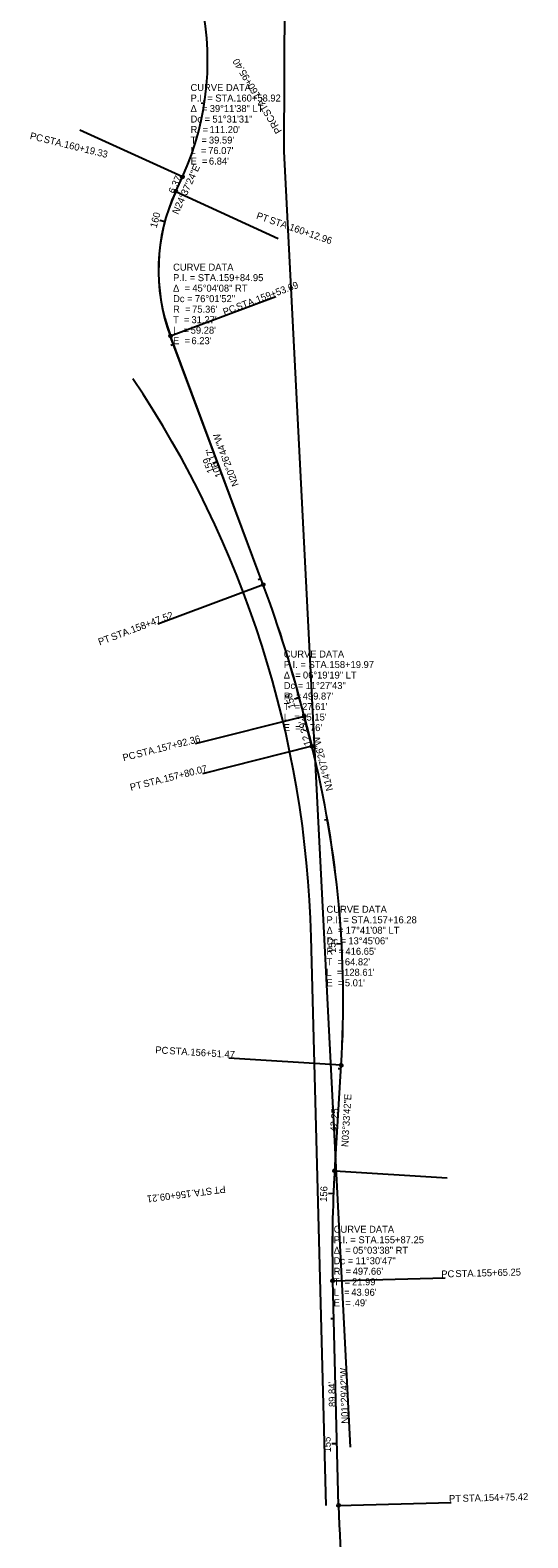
# Model space of a CAD drawing. Extents: x 152583 to 152802, y 326515 to 331516.
# Drawn here: x 152583 to 152782, y 330368 to 330971 of the extents above; entities that cross this region are included whole.
import ezdxf

# ---------------------------------------------------------------- set-up
doc = ezdxf.new("R2010")
doc.units = 0
for name, color, linetype in [('Default', 7, 'Continuous'), ('GE_P_Alignment_100_Bearings', 7, 'Continuous'), ('GE_P_Alignment_100_Cardinal_Points', 7, 'Continuous'), ('GE_P_Alignment_100_Curve_Data', 7, 'Continuous'), ('GE_P_Alignment_100_Distances', 7, 'Continuous'), ('GE_P_Alignment_100_Stations', 7, 'Continuous'), ('GE_P_Alignment_500_Cardinal_Points', 7, 'Continuous'), ('SC_Scratch10', 7, 'Continuous'), ('SC_Scratch15', 7, 'Continuous')]:
    doc.layers.add(name, color=color, linetype=linetype)

msp = doc.modelspace()

# ---------------------------------------------------------------- linework, layer by layer
at = {"layer": 'Default'}
for p, q in [((152676.09, 330749.49), (152638.92, 330848.94)), ((152692.47, 330696.85), (152695.47, 330684.93)), ((152704.63, 330515.2), (152707.24, 330557.38))]:
    msp.add_line(p, q, dxfattribs=at)
for centre, radius, start, end in [((152709.17, 330875.19), 75, 155.1687, 200.49293), ((152213.7, 330576.68), 493.62, 14.091, 20.49293), ((152290.16, 330583.19), 417.88, 356.45816, 14.091), ((153203.68, 330484.32), 500, 176.45816, 181.49511)]:
    msp.add_arc(centre, radius, start, end, dxfattribs=at)
at = {"layer": 'GE_P_Alignment_100_Bearings'}
msp.add_line((152701.19, 330381.36), (152695.26, 330608.53), dxfattribs=at)
msp.add_arc((152275.4, 330597.57), 420, 1.49511, 33.9043, dxfattribs=at)
at = {"layer": 'GE_P_Alignment_100_Cardinal_Points'}
for p, q in [((152643.76, 330912.48), (152602.85, 330931.23)), ((152641.11, 330906.69), (152682.01, 330887.94)), ((152639, 330848.97), (152681.17, 330864.69)), ((152676.09, 330749.49), (152633.92, 330733.77)), ((152692.47, 330696.85), (152648.83, 330685.87)), ((152695.47, 330684.93), (152651.83, 330673.95)), ((152707.26, 330557.38), (152662.34, 330560.17)), ((152704.63, 330515.2), (152749.54, 330512.41)), ((152703.84, 330471.27), (152748.82, 330472.45)), ((152706.19, 330381.46), (152751.18, 330382.64))]:
    msp.add_line(p, q, dxfattribs=at)
for centre in [(152643.76, 330912.48), (152641.11, 330906.69), (152639, 330848.97), (152676.09, 330749.49), (152692.47, 330696.85), (152695.47, 330684.93), (152707.26, 330557.38), (152704.63, 330515.2), (152703.84, 330471.27), (152706.19, 330381.46)]:
    msp.add_circle(centre, 0.6, dxfattribs=at)
at = {"layer": 'GE_P_Alignment_100_Stations'}
for p, q in [((152652.56, 330941.76), (152651.37, 330941.94)), ((152636.74, 330894.5), (152634.81, 330895.01)), ((152640.29, 330845.51), (152639.16, 330845.1)), ((152657.75, 330798.66), (152655.88, 330797.97)), ((152675.22, 330751.81), (152674.1, 330751.39)), ((152690.55, 330704.24), (152688.61, 330703.72)), ((152701.75, 330655.53), (152700.56, 330655.32)), ((152707.45, 330605.88), (152705.45, 330605.78)), ((152707.17, 330555.92), (152705.97, 330555.99)), ((152704.14, 330506.01), (152702.15, 330506.09)), ((152704.24, 330456.02), (152703.04, 330455.99)), ((152705.55, 330406.04), (152703.55, 330405.99))]:
    msp.add_line(p, q, dxfattribs=at)
at = {"layer": 'GE_P_Alignment_500_Cardinal_Points'}
for p, q in [((152641.11, 330906.69), (152643.76, 330912.48)), ((152641.11, 330906.69), (152643.76, 330912.48)), ((152676.09, 330749.49), (152639, 330848.97)), ((152676.09, 330749.49), (152639, 330848.97)), ((152695.47, 330684.93), (152692.47, 330696.85)), ((152695.47, 330684.93), (152692.47, 330696.85)), ((152704.63, 330515.2), (152707.26, 330557.38)), ((152704.63, 330515.2), (152707.26, 330557.38)), ((152706.19, 330381.46), (152703.85, 330471.27)), ((152706.19, 330381.46), (152703.85, 330471.27))]:
    msp.add_line(p, q, dxfattribs=at)
for centre, radius, start, end in [((152542.67, 330958.81), 111.2, 335.3767, 14.5706), ((152542.67, 330958.81), 111.2, 335.3767, 14.5706), ((152709.61, 330875.29), 75.36, 155.3767, 200.44558), ((152709.61, 330875.29), 75.36, 155.3767, 200.44558), ((152207.7, 330574.87), 499.87, 14.12376, 20.44558), ((152207.7, 330574.87), 499.87, 14.12376, 20.44558), ((152291.41, 330583.26), 416.65, 356.43833, 14.12376), ((152291.41, 330583.26), 416.65, 356.43833, 14.12376), ((153201.33, 330484.29), 497.66, 176.43833, 181.49901), ((153144.04, 330392.89), 438, 181.49511, 189.62827), ((153144.04, 330392.89), 438, 181.49511, 189.62827)]:
    msp.add_arc(centre, radius, start, end, dxfattribs=at)
at = {"layer": 'SC_Scratch10'}
msp.add_line((152706.19, 330381.46), (152703.85, 330471.27), dxfattribs=at)
msp.add_arc((153144.04, 330392.89), 438, 181.49511, 189.62827, dxfattribs=at)
at = {"layer": 'SC_Scratch15'}
for p, q in [((152684.39, 330922.71), (152687.21, 331377.94)), ((152710.95, 330404.74), (152684.39, 330922.71))]:
    msp.add_line(p, q, dxfattribs=at)

# ---------------------------------------------------------------- texts
at = {"layer": 'GE_P_Alignment_100_Bearings'}
for s, rotation, p in [('N24°37\'24"E', 65.3767, (152642.06, 330897.26)), ('N20°26\'44"W', 110.44558, (152666.34, 330789.37)), ('N14°07\'26"W', 104.12376, (152704.01, 330667.45)), ('N03°33\'42"E', 86.43833, (152710.03, 330524.65)), ('N01°29\'42"W', 91.49511, (152710.14, 330414.18))]:
    msp.add_text(s, height=2.8, rotation=rotation, dxfattribs=at).set_placement(p)
at = {"layer": 'GE_P_Alignment_100_Cardinal_Points'}
for s, rotation, p in [('160+95.40', 120.98147, (152675.2, 330944.91)), (' STA. ', 120.98147, (152680.07, 330936.8)), ('PRC', 120.98147, (152683.64, 330930.85)), ('PC', 346.07843, (152582.64, 330927.7)), (' STA. ', 346.07843, (152587.09, 330926.6)), ('160+19.33', 346.07843, (152596.27, 330924.33)), ('PT', 340.95091, (152673.08, 330895.86)), (' STA. ', 340.95091, (152677.25, 330894.42)), ('160+12.96', 340.95091, (152686.19, 330891.34)), ('159+53.69', 20.44558, (152673.73, 330861.99)), ('PC', 20.44558, (152660.57, 330857.09)), (' STA. ', 20.44558, (152664.87, 330858.69)), ('158+47.52', 20.44558, (152623.72, 330730.04)), ('PT', 20.44558, (152610.73, 330725.19)), (' STA. ', 20.44558, (152614.87, 330726.73)), (' STA. ', 14.12376, (152624.72, 330680.03)), ('157+92.36', 14.12376, (152633.89, 330682.33)), ('PC', 14.12376, (152620.28, 330678.91)), (' STA. ', 14.12376, (152627.49, 330668.14)), ('157+80.07', 14.12376, (152636.66, 330670.44)), ('PT', 14.12376, (152623.21, 330667.06)), ('PC', 356.43833, (152632.89, 330562.2)), (' STA. ', 356.43833, (152637.47, 330561.92)), ('156+51.47', 356.43833, (152646.9, 330561.33)), ('PT', 187.23507, (152660.86, 330509.26)), ('156+09.21', 187.23507, (152647.1, 330507.51)), (' STA. ', 187.23507, (152656.48, 330508.7)), ('PC', 1.49901, (152747.27, 330472.53)), (' STA. ', 1.49901, (152751.85, 330472.65)), ('155+65.25', 1.49901, (152761.3, 330472.9)), ('PT', 1.49511, (152750.35, 330382.75)), (' STA. ', 1.49511, (152754.76, 330382.87)), ('154+75.42', 1.49511, (152764.21, 330383.12))]:
    msp.add_text(s, height=2.8, rotation=rotation, dxfattribs=at).set_placement(p)
at = {"layer": 'GE_P_Alignment_100_Curve_Data'}
for s, p in [('CURVE DATA', (152647.03, 330946.83)), ('P.I. = STA. ', (152647.03, 330942.63)), ('160+58.92', (152665.29, 330942.63)), ('Δ  = ', (152647.03, 330938.43)), ('Dc = ', (152647.03, 330934.23)), ('39°11\'38" LT', (152654.7, 330938.43)), ('51°31\'31"', (152655.77, 330934.23)), ('R  = ', (152647.03, 330930.03)), ("111.20'", (152654.61, 330930.03)), ('T  = ', (152647.03, 330925.83)), ("39.59'", (152654.37, 330925.83)), ('L  = ', (152647.03, 330921.63)), ('E  = ', (152647.03, 330917.43)), ("76.07'", (152654.07, 330921.63)), ("6.84'", (152654.37, 330917.43)), ('CURVE DATA', (152640.05, 330875.03)), ('P.I. = STA. ', (152640.05, 330870.83)), ('159+84.95', (152658.32, 330870.83)), ('Δ  = ', (152640.05, 330866.63)), ('Dc = ', (152640.05, 330862.43)), ('45°04\'08" RT', (152647.73, 330866.63)), ('76°01\'52"', (152648.79, 330862.43)), ('R  = ', (152640.05, 330858.23)), ("75.36'", (152647.64, 330858.23)), ('T  = ', (152640.05, 330854.03)), ('L  = ', (152640.05, 330849.83)), ("59.28'", (152647.09, 330849.83)), ("31.27'", (152647.39, 330854.03)), ('E  = ', (152640.05, 330845.63)), ("6.23'", (152647.39, 330845.63)), ('CURVE DATA', (152684.28, 330720.37)), ('Δ  = ', (152684.28, 330711.97)), ('P.I. = STA. ', (152684.28, 330716.17)), ('06°19\'19" LT', (152691.95, 330711.97)), ('158+19.97', (152702.54, 330716.17)), ('Dc = ', (152684.28, 330707.77)), ('11°27\'43"', (152693.02, 330707.77)), ('T  = ', (152684.28, 330699.37)), ('R  = ', (152684.28, 330703.57)), ("27.61'", (152691.61, 330699.37)), ("499.87'", (152691.86, 330703.57)), ('L  = ', (152684.28, 330695.17)), ("55.15'", (152691.32, 330695.17)), ('E  = ', (152684.28, 330690.97)), ("0.76'", (152691.62, 330690.97)), ('CURVE DATA', (152701.36, 330618.35)), ('Δ  = ', (152701.36, 330609.95)), ('P.I. = STA. ', (152701.36, 330614.15)), ('17°41\'08" LT', (152709.04, 330609.95)), ('157+16.28', (152719.63, 330614.15)), ('Dc = ', (152701.36, 330605.75)), ('13°45\'06"', (152710.1, 330605.75)), ('T  = ', (152701.36, 330597.35)), ('R  = ', (152701.36, 330601.55)), ("64.82'", (152708.7, 330597.35)), ("416.65'", (152708.94, 330601.55)), ('L  = ', (152701.36, 330593.15)), ("128.61'", (152708.4, 330593.15)), ('E  = ', (152701.36, 330588.95)), ("5.01'", (152708.7, 330588.95)), ('CURVE DATA', (152704.24, 330490.44)), ('P.I. = STA. ', (152704.24, 330486.24)), ('155+87.25', (152722.5, 330486.24)), ('Δ  = ', (152704.24, 330482.04)), ('Dc = ', (152704.24, 330477.84)), ('05°03\'38" RT', (152711.91, 330482.04)), ('11°30\'47"', (152712.97, 330477.84)), ('R  = ', (152704.24, 330473.64)), ("497.66'", (152711.82, 330473.64)), ('T  = ', (152704.24, 330469.44)), ('L  = ', (152704.24, 330465.24)), ("43.96'", (152711.28, 330465.24)), ("21.99'", (152711.57, 330469.44)), ('E  = ', (152704.24, 330461.04)), (".49'", (152711.58, 330461.04))]:
    msp.add_text(s, height=2.8, dxfattribs=at).set_placement(p)
at = {"layer": 'GE_P_Alignment_100_Distances'}
for s, rotation, p in [("6.37'", 65.3767, (152640.54, 330905.56)), ("106.17'", 110.44558, (152659.84, 330792.96)), ("12.29'", 104.12376, (152695.28, 330685.49)), ("42.25'", 86.43833, (152705.56, 330530.74)), ("89.84'", 91.49511, (152705.12, 330420.81))]:
    msp.add_text(s, height=2.8, rotation=rotation, dxfattribs=at).set_placement(p)
at = {"layer": 'GE_P_Alignment_100_Stations'}
for s, rotation, p in [('160', 75.23273, (152633.47, 330891.9)), ('159', 110.44558, (152656.57, 330794.68)), ('158', 104.999, (152688.99, 330700.37)), ('157', 93.11258, (152705.14, 330602.34)), ('156', 87.49879, (152701.5, 330502.76)), ('155', 91.49511, (152703.14, 330402.67))]:
    msp.add_text(s, height=2.8, rotation=rotation, dxfattribs=at).set_placement(p)

doc.saveas('drawing.dxf')
